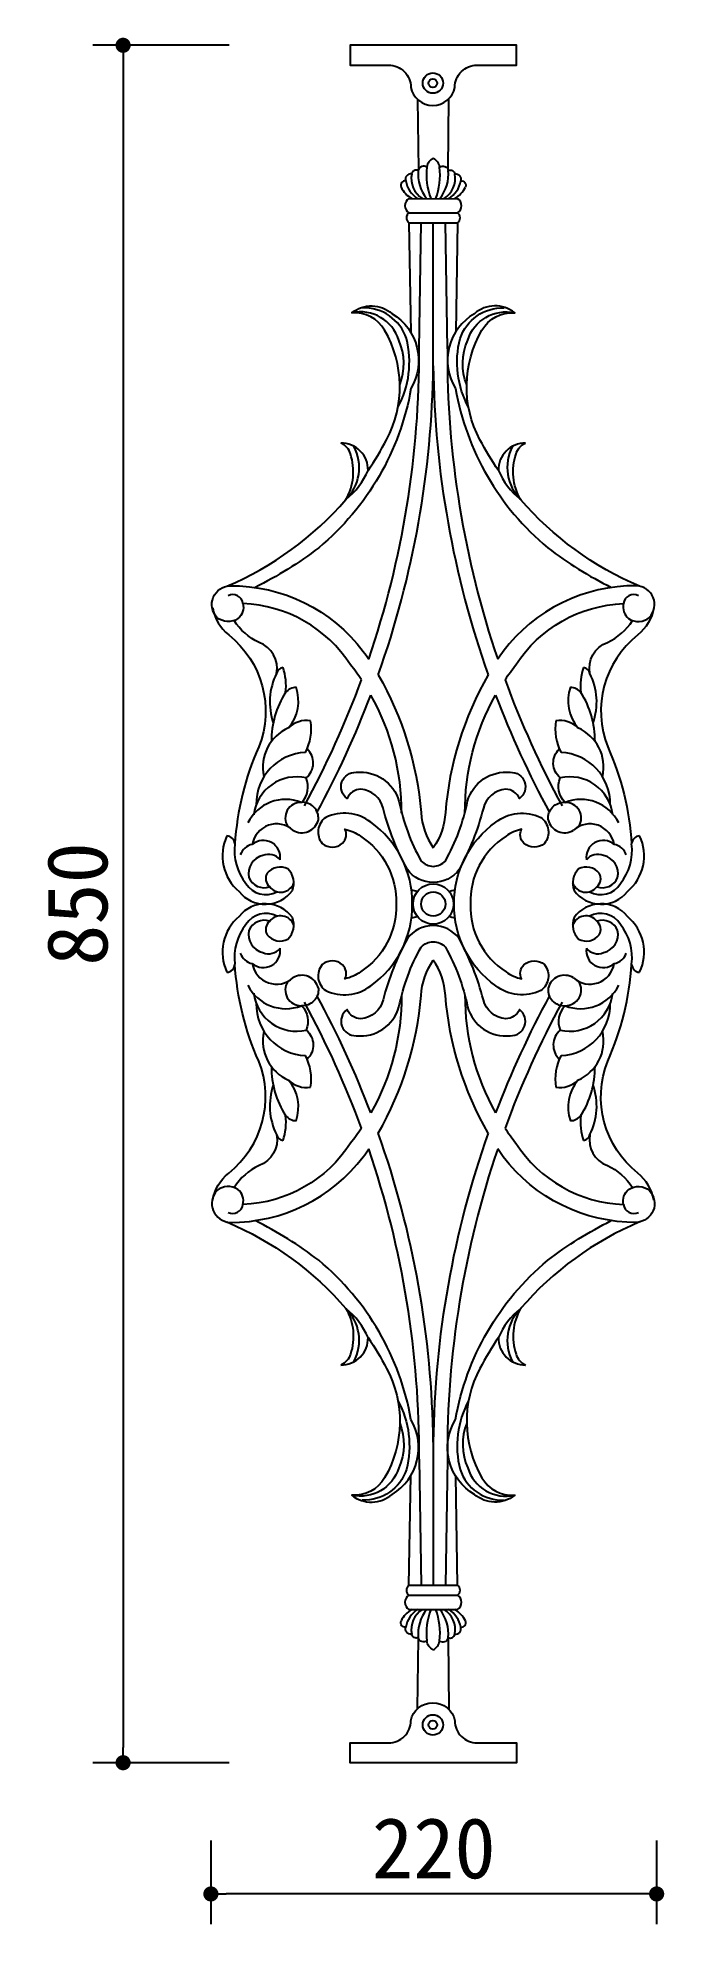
# Model space of a CAD drawing. Extents: x 2113 to 2423, y 109 to 1042.
import ezdxf

# ---------------------------------------------------------------- set-up
doc = ezdxf.new("R2010")
doc.units = 0
doc.header["$LTSCALE"] = 0.85
doc.header["$MEASUREMENT"] = 0
doc.header["$PDMODE"] = 3
doc.header["$PDSIZE"] = 15
doc.layers.get('0').update_dxf_attribs({"color": 3, "linetype": 'CONTINUOUS'})
doc.layers.get('DEFPOINTS').update_dxf_attribs({"linetype": 'CONTINUOUS'})
for name, color, linetype in [('3', 3, 'CONTINUOUS'), ('4', 4, 'CONTINUOUS'), ('7', 7, 'CONTINUOUS')]:
    doc.layers.add(name, color=color, linetype=linetype)
doc.styles.add('HZ', font='')
doc.styles.get("Standard").update_dxf_attribs({"font": 'ISOCP'})
doc.styles.get('HZ').set_extended_font_data('仿宋_GB2312')
doc.dimstyles.new('ISO-25_WS', dxfattribs={"dimscale": 10, "dimtxt": 2.5, "dimasz": 2.5, "dimexe": 1.25, "dimexo": 0.625, "dimtad": 1, "dimdec": 4, "dimtxsty": 'STANDARD', "dimcen": 2.5, "dimazin": 3, "dimtfac": 1, "dimtdec": 4, "dimtmove": 0, "dimatfit": 3, "dimtolj": 1, "dimtzin": 0})

# ---------------------------------------------------------------- blocks, each defined once
blk = doc.blocks.new('_DOT')
at = {"color": 0, "linetype": 'BYBLOCK'}
blk.add_line((-0.5, 0), (-1, 0), dxfattribs=at)
at = {"color": 0, "linetype": 'BYBLOCK', "const_width": 0.5}
blk.add_lwpolyline([(-0.25, 0, 1), (0.25, 0, 1)], format="xyb", close=True, dxfattribs=at)
blk = doc.blocks.new('*D3')
at = {"color": 0, "linetype": 'BYBLOCK'}
for p, q in [((40275.76, -37074.99), (40208.29, -37074.99)), ((40223.29, -37082.49), (40223.29, -37917.49)), ((40275.76, -37924.99), (40208.29, -37924.99))]:
    blk.add_line(p, q, dxfattribs=at)
at = {"layer": 'DEFPOINTS', "color": 0, "linetype": 'BYBLOCK'}
for p in [(40290.76, -37074.99), (40223.29, -37924.99), (40290.76, -37924.99)]:
    blk.add_point(p, dxfattribs=at)
at = {"color": 0, "linetype": 'BYBLOCK', "xscale": 7.5, "yscale": 7.5, "zscale": 7.5}
for p, rotation in [((40223.29, -37074.99), 90), ((40223.29, -37924.99), 270)]:
    blk.add_blockref('_DOT', p, dxfattribs=dict(at, rotation=rotation))
at = {"color": 0, "linetype": 'BYBLOCK', "insert": (40200.79, -37499.99), "char_height": 30, "attachment_point": 5, "rotation": 90, "style": 'HZ'}
blk.add_mtext('\\A1;850', dxfattribs=at)
blk = doc.blocks.new('DOT')
at = {"color": 0, "linetype": 'BYBLOCK'}
blk.add_line((-0.35, 0), (-1, 0), dxfattribs=at)
at = {"color": 0, "linetype": 'BYBLOCK', "const_width": 0.35}
blk.add_lwpolyline([(-0.175, 0, 1), (0.175, 0, 1)], format="xyb", close=True, dxfattribs=at)
blk = doc.blocks.new('*D2')
at = {"color": 0, "linetype": 'BYBLOCK'}
for p, q in [((40266.7, -37963.5), (40266.7, -38004.94)), ((40487.06, -37963.5), (40487.06, -38004.94)), ((40479.56, -37989.94), (40274.2, -37989.94))]:
    blk.add_line(p, q, dxfattribs=at)
at = {"layer": 'DEFPOINTS', "color": 0, "linetype": 'BYBLOCK'}
for p in [(40266.7, -37948.5), (40487.06, -37948.5), (40266.7, -37989.94)]:
    blk.add_point(p, dxfattribs=at)
at = {"color": 0, "linetype": 'BYBLOCK', "xscale": 7.5, "yscale": 7.5, "zscale": 7.5, "rotation": 180}
blk.add_blockref('_DOT', (40266.7, -37989.94), dxfattribs=at)
at = {"color": 0, "linetype": 'BYBLOCK', "xscale": 7.5, "yscale": 7.5, "zscale": 7.5}
blk.add_blockref('_DOT', (40487.06, -37989.94), dxfattribs=at)
at = {"color": 0, "linetype": 'BYBLOCK', "insert": (40376.88, -37967.44), "char_height": 30, "attachment_point": 5, "style": 'HZ'}
blk.add_mtext('\\A1;220', dxfattribs=at)

msp = doc.modelspace()

# ---------------------------------------------------------------- linework, layer by layer
at = {"layer": '3'}
for p, q in [((2301.48, 888.49), (2302.46, 950.8)), ((2308.46, 879.99), (2308.46, 950.8)), ((2315.43, 888.49), (2314.46, 950.8)), ((2308.46, 347.4), (2308.46, 276.59)), ((2301.48, 338.9), (2302.46, 276.58)), ((2315.43, 338.9), (2314.46, 276.59))]:
    msp.add_line(p, q, dxfattribs=at)
for points in [[(2291.93, 870.6, 0.199135), (2291.42, 892.69, 0.390504), (2268.13, 906.31)], [(2290.99, 859.49, 0.187369), (2295.22, 893.56, 0.33358), (2273.37, 908.71)], [(2325.93, 859.49, -0.187369), (2321.7, 893.56, -0.33358), (2343.54, 908.71)], [(2324.99, 870.6, -0.199135), (2325.49, 892.69, -0.390504), (2348.79, 906.31)], [(2290.99, 367.89, -0.187369), (2295.22, 333.82, -0.33358), (2273.37, 318.68)], [(2325.93, 367.89, 0.187369), (2321.7, 333.82, 0.33358), (2343.54, 318.68)], [(2291.93, 356.78, -0.199135), (2291.42, 334.7, -0.390504), (2268.13, 321.07)], [(2324.99, 356.78, 0.199135), (2325.49, 334.7, 0.390504), (2348.79, 321.07)]]:
    msp.add_lwpolyline(points, format="xyb", dxfattribs=at)
for centre, radius in [((2308.3, 1019.99), 2.13), ((2308.46, 613.69), 6), ((2308.3, 207.4), 2.13)]:
    msp.add_circle(centre, radius, dxfattribs=at)
for centre, radius, start, end in [((2307.34, 973.63), 12.61, 189.03992, 239.15352), ((2309.51, 972.85), 11.91, 169.60589, 237.52221), ((2320.46, 974.95), 19.51, 174.60452, 218.51952), ((2338.07, 974.45), 32.95, 173.03865, 200.70686), ((2278.85, 974.45), 32.95, 339.29314, 6.96135), ((2296.46, 974.95), 19.51, 321.48048, 5.39548), ((2307.41, 972.85), 11.91, 302.47779, 10.39411), ((2309.58, 973.63), 12.61, 300.84648, 350.96008), ((2249.91, 829.68), 21.96, 313.63496, 28.43468), ((2367, 829.68), 21.96, 151.56532, 226.36504), ((2243.96, 841.73), 34.96, 307.75822, 337.34355), ((2372.95, 841.73), 34.96, 202.65645, 232.24178), ((2209.39, 761.8), 5.05, 6.87956, 117.45298), ((2407.53, 761.8), 5.05, 62.54702, 173.12044), ((2259.22, 713.64), 31.57, 153.33631, 199.04581), ((2357.69, 713.64), 31.57, 340.95419, 26.66369), ((2273.36, 694.33), 44.9, 147.61758, 180.17827), ((2343.55, 694.33), 44.9, 359.82173, 32.38242), ((2245.39, 681.45), 21.18, 113.59906, 192.19588), ((2371.52, 681.45), 21.18, 347.80412, 66.40094), ((2246.39, 663.26), 25.45, 92.48464, 180.92834), ((2370.52, 663.26), 25.45, 359.07166, 87.51536), ((2240.88, 655.34), 21.3, 77.06214, 173.20043), ((2376.03, 655.34), 21.3, 6.79957, 102.93786), ((2235.55, 644.57), 20.93, 68.23734, 153.80015), ((2243.1, 656.23), 7.79, 88.44696, 212.61854), ((2381.37, 644.57), 20.93, 26.19985, 111.76266), ((2373.82, 656.23), 7.79, 327.38146, 91.55304), ((2236.44, 640.22), 26.26, 173.02714, 218.4273), ((2220.3, 635.68), 7.6, 99.73095, 162.58147), ((2396.62, 635.68), 7.6, 17.41853, 80.26905), ((2380.47, 640.22), 26.26, 321.5727, 6.97286), ((2225.69, 629.77), 11.44, 210.85865, 299.18278), ((2233.07, 626.43), 6.88, 217.44417, 340.36703), ((2383.85, 626.43), 6.88, 199.63297, 322.55583), ((2391.22, 629.77), 11.44, 240.81722, 329.14135), ((2225.69, 597.62), 11.44, 60.81722, 149.14135), ((2233.07, 600.96), 6.88, 19.63297, 142.55583), ((2383.85, 600.96), 6.88, 37.44417, 160.36703), ((2391.22, 597.62), 11.44, 30.85865, 119.18278), ((2236.44, 587.17), 26.26, 141.5727, 186.97286), ((2380.47, 587.17), 26.26, 353.02714, 38.4273), ((2220.3, 591.71), 7.6, 197.41853, 260.26905), ((2396.62, 591.71), 7.6, 279.73095, 342.58147), ((2235.55, 582.81), 20.93, 206.19985, 291.76266), ((2243.1, 571.16), 7.79, 147.38146, 271.55304), ((2373.82, 571.16), 7.79, 268.44696, 32.61854), ((2381.37, 582.81), 20.93, 248.23734, 333.80015), ((2240.88, 572.04), 21.3, 186.79957, 282.93786), ((2246.39, 564.12), 25.45, 179.07166, 267.51536), ((2376.03, 572.04), 21.3, 257.06214, 353.20043), ((2370.52, 564.12), 25.45, 272.48464, 0.92834), ((2245.39, 545.94), 21.18, 167.80412, 246.40094), ((2371.52, 545.94), 21.18, 293.59906, 12.19588), ((2273.36, 533.06), 44.9, 179.82173, 212.38242), ((2343.55, 533.06), 44.9, 327.61758, 0.17827), ((2259.22, 513.75), 31.57, 160.95419, 206.66369), ((2357.69, 513.75), 31.57, 333.33631, 19.04581), ((2209.39, 465.58), 5.05, 242.54702, 353.12044), ((2407.53, 465.58), 5.05, 186.87956, 297.45298), ((2249.91, 397.71), 21.96, 331.56532, 46.36504), ((2243.96, 385.66), 34.96, 22.65645, 52.24178), ((2372.95, 385.66), 34.96, 127.75822, 157.34355), ((2367, 397.71), 21.96, 133.63496, 208.43468), ((2307.34, 253.75), 12.61, 120.84648, 170.96008), ((2309.51, 254.53), 11.91, 122.47779, 190.39411), ((2320.46, 252.43), 19.51, 141.48048, 185.39548), ((2338.07, 252.93), 32.95, 159.29314, 186.96135), ((2278.85, 252.93), 32.95, 353.03865, 20.70686), ((2296.46, 252.43), 19.51, 354.60452, 38.51952), ((2307.41, 254.53), 11.91, 349.60589, 57.52221), ((2309.58, 253.75), 12.61, 9.03992, 59.15352)]:
    msp.add_arc(centre, radius, start, end, dxfattribs=at)
at = {"layer": '4'}
for p, q in [((2296.46, 962.81), (2320.46, 962.79)), ((2296.46, 950.81), (2320.46, 950.79)), ((2296.46, 950.81), (2297.37, 896.54)), ((2320.46, 950.81), (2319.55, 896.87)), ((2296.46, 276.58), (2297.37, 330.85)), ((2320.46, 276.58), (2319.55, 330.52)), ((2296.46, 276.58), (2320.46, 276.6)), ((2296.46, 264.58), (2320.46, 264.6))]:
    msp.add_line(p, q, dxfattribs=at)
for points in [[(2319.15, 1017.89, -0.414214), (2330.15, 1028.89), (2349.59, 1028.89), (2349.59, 1038.69), (2267.33, 1038.69), (2267.33, 1028.89), (2286.37, 1028.89, -0.414214), (2297.37, 1017.89, 0.818528)], [(2308.46, 624.4, -0.236757), (2295.67, 630.73, -0.062144), (2283.68, 661.06, 0.326321), (2272.63, 670.53, 0.293039), (2265.84, 665.96, -0.750534), (2270.41, 678.87, -0.364738), (2291.52, 664.59, 0.078798), (2302.47, 634.98, 0.185949), (2308.46, 632.33, 0.185949), (2314.44, 634.98, 0.078798), (2325.39, 664.59, -0.364738), (2346.51, 678.87, -0.750534), (2351.07, 665.96, 0.293039), (2344.28, 670.53, 0.326321), (2333.24, 661.06, -0.062144), (2321.25, 630.73, -0.236757)], [(2290.1, 613.69, -0.2628), (2272.48, 580.13, -0.105576), (2264.81, 576.68, 0.335265), (2263.65, 583.53, 0.381656), (2253.52, 583.7, 0.437951), (2255.31, 570.89, 0.286859), (2277.56, 573.19, 0.245296), (2298.1, 613.69, 0.245296), (2277.56, 654.19, 0.286859), (2255.31, 656.5, 0.437951), (2253.52, 643.68, 0.381656), (2263.65, 643.86, 0.335265), (2264.81, 650.71, -0.105576), (2272.48, 647.26, -0.2628)], [(2326.81, 613.69, 0.2628), (2344.43, 580.13, 0.105576), (2352.11, 576.68, -0.335265), (2353.27, 583.53, -0.381656), (2363.39, 583.7, -0.437951), (2361.6, 570.89, -0.286859), (2339.35, 573.19, -0.245296), (2318.81, 613.69, -0.245296), (2339.35, 654.19, -0.286859), (2361.6, 656.5, -0.437951), (2363.39, 643.68, -0.381656), (2353.27, 643.86, -0.335265), (2352.11, 650.71, 0.105576), (2344.43, 647.26, 0.2628)], [(2308.46, 602.99, 0.236757), (2295.67, 596.66, 0.062144), (2283.68, 566.33, -0.326321), (2272.63, 556.86, -0.293039), (2265.84, 561.42, 0.750534), (2270.41, 548.52, 0.364738), (2291.52, 562.79, -0.078798), (2302.47, 592.4, -0.185949), (2308.46, 595.06, -0.185949), (2314.44, 592.4, -0.078798), (2325.39, 562.79, 0.364738), (2346.51, 548.52, 0.750534), (2351.07, 561.42, -0.293039), (2344.28, 556.86, -0.326321), (2333.24, 566.33, 0.062144), (2321.25, 596.66, 0.236757)], [(2319.15, 209.49, 0.414214), (2330.15, 198.49), (2349.59, 198.49), (2349.59, 188.69), (2267.33, 188.69), (2267.33, 198.49), (2286.37, 198.49, 0.414214), (2297.37, 209.49, -0.818528)]]:
    msp.add_lwpolyline(points, format="xyb", close=True, dxfattribs=at)
for points in [[(2300.72, 1011.93), (2301.14, 977.15)], [(2315.77, 977.15), (2316.19, 1012.31)], [(2300.72, 215.46), (2301.14, 250.24)], [(2315.77, 250.24), (2316.19, 215.08)]]:
    msp.add_lwpolyline(points, dxfattribs=at)
for points in [[(2308.46, 982.8, 0.258256), (2305.36, 978.45, 0.533168), (2301.03, 976.79, 0.486464), (2297.79, 975, 0.583187), (2294.88, 971.65, 0.5617), (2292.54, 968.52)], [(2308.46, 982.8, -0.258256), (2311.56, 978.45, -0.533168), (2315.88, 976.79, -0.486464), (2319.12, 975, -0.583187), (2322.03, 971.65, -0.5617), (2324.38, 968.52)], [(2206.46, 771.05, 0.116261), (2265.3, 813.96, 0.116261)], [(2410.46, 771.05, -0.116261), (2351.61, 813.96, -0.116261)], [(2272.96, 724.67, 0.019554), (2267.56, 732.09, 0.244351), (2214.4, 762.41, -0.281072), (2211.9, 754.94, -0.334762), (2201.5, 755.55, -0.637456), (2207.92, 771.23, -0.236802), (2273.89, 738.74, -0.007292), (2276.54, 734.81)], [(2203.17, 769.71, 0.000247), (2203.32, 769.77, 0.000247)], [(2343.95, 724.67, -0.019554), (2349.35, 732.09, -0.244351), (2402.51, 762.41, 0.281072), (2405.01, 754.94, 0.334762), (2415.41, 755.55, 0.637456), (2408.99, 771.23, 0.236802), (2343.02, 738.74, 0.007292), (2340.37, 734.81)], [(2413.74, 769.71, -0.000247), (2413.6, 769.77, -0.000247)], [(2199.41, 760.27, 0.182908), (2207.32, 746.89, -0.330077), (2222.2, 691.45, 0.089567), (2210.38, 643.41)], [(2417.51, 760.27, -0.182908), (2409.6, 746.89, 0.330077), (2394.71, 691.45, -0.089567), (2406.53, 643.41)], [(2231.01, 727.81, 0.376449), (2222.32, 743.07, -0.136158), (2209.98, 753.98, -0.150245)], [(2385.91, 727.81, -0.376449), (2394.59, 743.07, 0.136158), (2406.93, 753.98, 0.150245)], [(2281.27, 727.09, -0.111118), (2302.44, 658.93, 0.136725), (2308.46, 641.49)], [(2335.64, 727.09, 0.111118), (2314.47, 658.93, -0.136725), (2308.46, 641.49)], [(2292.77, 658.69, 0.130719), (2277.61, 717.11, 0.130719)], [(2324.14, 658.69, -0.130719), (2339.3, 717.11, -0.130719)], [(2251.65, 655.42, 0.464729), (2243.31, 664.01, 0.308801), (2245.65, 676.11, 0.44703), (2246.13, 690.47)], [(2365.27, 655.42, -0.464729), (2373.61, 664.01, -0.308801), (2371.27, 676.11, -0.44703), (2370.79, 690.47)], [(2199.41, 467.12, -0.182908), (2207.32, 480.5, 0.330077), (2222.2, 535.94, -0.089567), (2210.38, 583.98)], [(2281.27, 500.29, 0.111118), (2302.44, 568.46, -0.136725), (2308.46, 585.9)], [(2335.64, 500.29, -0.111118), (2314.47, 568.46, 0.136725), (2308.46, 585.9)], [(2417.51, 467.12, 0.182908), (2409.6, 480.5, -0.330077), (2394.71, 535.94, 0.089567), (2406.53, 583.98)], [(2251.65, 571.97, -0.464729), (2243.31, 563.37, -0.308801), (2245.65, 551.28, -0.44703), (2246.13, 536.92)], [(2365.27, 571.97, 0.464729), (2373.61, 563.37, 0.308801), (2371.27, 551.28, 0.44703), (2370.79, 536.92)], [(2292.77, 568.69, -0.130719), (2277.61, 510.28, -0.130719)], [(2324.14, 568.69, 0.130719), (2339.3, 510.28, 0.130719)], [(2272.96, 502.72, -0.019554), (2267.56, 495.3, -0.244351), (2214.4, 464.98, 0.281072), (2211.9, 472.45, 0.334762), (2201.5, 471.84, 0.637456), (2207.92, 456.15, 0.236802), (2273.89, 488.64, 0.007292), (2276.54, 492.58)], [(2231.01, 499.58, -0.376449), (2222.32, 484.31, 0.136158), (2209.98, 473.41, 0.150245)], [(2343.95, 502.72, 0.019554), (2349.35, 495.3, 0.244351), (2402.51, 464.98, -0.281072), (2405.01, 472.45, -0.334762), (2415.41, 471.84, -0.637456), (2408.99, 456.15, -0.236802), (2343.02, 488.64, -0.007292), (2340.37, 492.58)], [(2385.91, 499.58, 0.376449), (2394.59, 484.31, -0.136158), (2406.93, 473.41, -0.150245)], [(2203.17, 457.68, -0.000247), (2203.32, 457.62, -0.000247)], [(2413.74, 457.68, 0.000247), (2413.6, 457.62, 0.000247)], [(2206.46, 456.34, -0.116261), (2265.3, 413.43, -0.116261)], [(2410.46, 456.34, 0.116261), (2351.61, 413.43, 0.116261)], [(2308.46, 244.59, -0.258256), (2305.36, 248.94, -0.533168), (2301.03, 250.6, -0.486464), (2297.79, 252.39, -0.583187), (2294.88, 255.74, -0.5617), (2292.54, 258.86)], [(2308.46, 244.59, 0.258256), (2311.56, 248.94, 0.533168), (2315.88, 250.6, 0.486464), (2319.12, 252.39, 0.583187), (2322.03, 255.74, 0.5617), (2324.38, 258.86)]]:
    msp.add_lwpolyline(points, format="xyb", dxfattribs=at)
msp.add_circle((2308.46, 613.69), 10, dxfattribs=at)
for centre, radius, start, end in [((2305.1, 974.81), 14.05, 206.57044, 238.67489), ((2298.54, 959.31), 4.07, 120.71546, 239.28454), ((2311.81, 974.81), 14.05, 301.32511, 333.42956), ((2318.39, 959.3), 4.05, 300.58798, 59.41224), ((2298.28, 953.31), 3.09, 126.08808, 233.91192), ((2318.63, 953.31), 3.09, 306.08808, 53.91192), ((1833.41, 885.58), 468.08, 341.20902, 0.35576), ((2783.5, 885.58), 468.08, 179.64424, 198.79098), ((1833.44, 885.58), 475.05, 340.51209, 359.32644), ((2783.48, 885.58), 475.05, 180.67356, 199.48791), ((2234.86, 726.88), 3.96, 99.82791, 166.43343), ((2208.27, 721.87), 27.4, 352.66455, 18.97566), ((2408.64, 721.87), 27.4, 161.02434, 187.33545), ((2382.05, 726.88), 3.96, 13.56657, 80.17209), ((2241.08, 713.68), 7.33, 93.16833, 140.16816), ((2221.11, 714.23), 20.7, 319.76759, 19.07214), ((1833.41, 885.58), 468.08, 331.50746, 339.89217), ((2783.5, 885.58), 468.08, 200.10783, 208.49254), ((2395.81, 714.23), 20.7, 160.92786, 220.23241), ((2375.84, 713.68), 7.33, 39.83184, 86.83167), ((1833.44, 885.58), 475.05, 331.51342, 339.22889), ((2783.48, 885.58), 475.05, 200.77111, 208.48658), ((2245.85, 691.79), 12.73, 81.04087, 134.55765), ((2222.88, 700.37), 25.27, 332.47924, 9.10462), ((2394.03, 700.37), 25.27, 170.89538, 207.52076), ((2371.07, 691.79), 12.73, 45.44235, 98.95913), ((2243.59, 657.22), 8.26, 237.18063, 347.37826), ((2373.32, 657.22), 8.26, 192.62174, 302.81937), ((2227.36, 637.55), 23.14, 154.57204, 229.98853), ((2206.08, 643.2), 4.3, 2.70973, 85.00609), ((2231.04, 641.14), 12.2, 48.53385, 170.45888), ((2224.45, 636.83), 8.35, 351.42095, 130.64413), ((2385.88, 641.14), 12.2, 9.54112, 131.46615), ((2392.46, 636.83), 8.35, 49.35587, 188.57905), ((2389.56, 637.55), 23.14, 310.01147, 25.42796), ((2410.83, 643.2), 4.3, 94.99391, 177.29027), ((2226.32, 628.74), 9.21, 102.72373, 192.44137), ((2227.08, 631.11), 7.19, 38.55468, 112.87681), ((2389.83, 631.11), 7.19, 67.12319, 141.44532), ((2390.59, 628.74), 9.21, 347.55863, 77.27627), ((2224.82, 629.87), 8.12, 202.55732, 290.04365), ((2230.73, 626.28), 5.1, 149.24312, 232.20766), ((2232.74, 623.9), 8.11, 61.6592, 142.09082), ((2229.62, 624.02), 9.89, 338.68928, 45.23972), ((2387.29, 624.02), 9.89, 134.76028, 201.31072), ((2384.17, 623.9), 8.11, 37.90918, 118.3408), ((2386.18, 626.28), 5.1, 307.79234, 30.75688), ((2392.09, 629.87), 8.12, 249.95635, 337.44268), ((2225.43, 630.18), 16.58, 218.62419, 323.94597), ((2297.73, 615.66), 4.85, 55.94605, 89.0167), ((2319.19, 615.66), 4.85, 90.9833, 124.05395), ((2391.48, 630.18), 16.58, 216.05403, 321.37581), ((2227.36, 589.83), 23.14, 130.01147, 205.42796), ((2225.43, 597.2), 16.58, 36.05403, 141.37581), ((2229.62, 603.37), 9.89, 314.76028, 21.31072), ((2297.73, 611.73), 4.85, 270.9833, 304.05395), ((2297.73, 611.73), 4.85, 270.9833, 304.05395), ((2319.19, 611.73), 4.85, 235.94605, 269.0167), ((2319.19, 611.73), 4.85, 235.94605, 269.0167), ((2387.29, 603.37), 9.89, 158.68928, 225.23972), ((2391.48, 597.2), 16.58, 38.62419, 143.94597), ((2389.56, 589.83), 23.14, 334.57204, 49.98853), ((2226.32, 598.65), 9.21, 167.55863, 257.27627), ((2224.82, 597.52), 8.12, 69.95635, 157.44268), ((2230.73, 601.11), 5.1, 127.79234, 210.75688), ((2232.74, 603.48), 8.11, 217.90918, 298.3408), ((2384.17, 603.48), 8.11, 241.6592, 322.09082), ((2392.09, 597.52), 8.12, 22.55732, 110.04365), ((2386.18, 601.11), 5.1, 329.24312, 52.20766), ((2390.59, 598.65), 9.21, 282.72373, 12.44137), ((2224.45, 590.55), 8.35, 229.35587, 8.57905), ((2227.08, 596.28), 7.19, 247.12319, 321.44532), ((2392.46, 590.55), 8.35, 171.42095, 310.64413), ((2389.83, 596.28), 7.19, 218.55468, 292.87681), ((2206.08, 584.18), 4.3, 274.99391, 357.29027), ((2231.04, 586.24), 12.2, 189.54112, 311.46615), ((2385.88, 586.24), 12.2, 228.53385, 350.45888), ((2410.83, 584.18), 4.3, 182.70973, 265.00609), ((2243.59, 570.16), 8.26, 12.62174, 122.81937), ((2373.32, 570.16), 8.26, 57.18063, 167.37826), ((1833.41, 341.8), 468.08, 20.10783, 28.49254), ((1833.44, 341.81), 475.05, 20.77111, 28.48658), ((2783.48, 341.81), 475.05, 151.51342, 159.22889), ((2783.5, 341.8), 468.08, 151.50746, 159.89217), ((2222.88, 527.02), 25.27, 350.89538, 27.52076), ((2394.03, 527.02), 25.27, 152.47924, 189.10462), ((2221.11, 513.15), 20.7, 340.92786, 40.23241), ((2245.85, 535.6), 12.73, 225.44235, 278.95913), ((2371.07, 535.6), 12.73, 261.04087, 314.55765), ((2395.81, 513.15), 20.7, 139.76759, 199.07214), ((2208.27, 505.51), 27.4, 341.02434, 7.33545), ((2241.08, 513.71), 7.33, 219.83184, 266.83167), ((2375.84, 513.71), 7.33, 273.16833, 320.16816), ((2408.64, 505.51), 27.4, 172.66455, 198.97566), ((2234.86, 500.51), 3.96, 193.56657, 260.17209), ((1833.44, 341.81), 475.05, 0.67356, 19.48791), ((2783.48, 341.81), 475.05, 160.51209, 179.32644), ((2382.05, 500.51), 3.96, 279.82791, 346.43343), ((1833.41, 341.8), 468.08, 359.64424, 18.79098), ((2783.5, 341.8), 468.08, 161.20902, 180.35576), ((2298.54, 268.08), 4.07, 120.71546, 239.28454), ((2298.28, 274.08), 3.09, 126.08808, 233.91192), ((2318.63, 274.08), 3.09, 306.08808, 53.91192), ((2318.39, 268.09), 4.05, 300.58776, 59.41202), ((2305.1, 252.58), 14.05, 121.32511, 153.42956), ((2311.81, 252.58), 14.05, 26.57044, 58.67489)]:
    msp.add_arc(centre, radius, start, end, dxfattribs=at)
at = {"layer": '7'}
for p, q in [((2296.46, 955.81), (2320.46, 955.79)), ((2296.46, 271.58), (2320.46, 271.6))]:
    msp.add_line(p, q, dxfattribs=at)
for points in [[(2276.23, 828.26, 0.028031), (2285.37, 843.51, 0.26021), (2284.39, 897.67, 0.291852), (2268.13, 906.31, -0.363443), (2288.1, 905.86, -0.410978), (2297.45, 868.88, -0.17774), (2251.85, 790.02, -0.047296), (2220.43, 770.37)], [(2340.68, 828.26, -0.028031), (2331.55, 843.51, -0.26021), (2332.52, 897.67, -0.291852), (2348.79, 906.31, 0.363443), (2328.81, 905.86, 0.421333), (2319.47, 868.88, 0.17774), (2365.06, 790.02, 0.047296), (2396.48, 770.37)], [(2265.3, 813.96, 0.213294), (2267.53, 836.44, 0.229636), (2262.83, 841.84)], [(2351.61, 813.96, -0.213294), (2349.39, 836.44, -0.229636), (2354.08, 841.84)], [(2276.23, 399.13, -0.028031), (2285.37, 383.87, -0.26021), (2284.39, 329.72, -0.291852), (2268.13, 321.07, 0.363443), (2288.1, 321.53, 0.410978), (2297.45, 358.5, 0.17774), (2251.85, 437.37, 0.047296), (2220.43, 457.02)], [(2340.68, 399.13, 0.028031), (2331.55, 383.87, 0.26021), (2332.52, 329.72, 0.291852), (2348.79, 321.07, -0.363443), (2328.81, 321.53, -0.421333), (2319.47, 358.5, -0.17774), (2365.06, 437.37, -0.047296), (2396.48, 457.02)], [(2265.3, 413.43, -0.213294), (2267.53, 390.94, -0.229636), (2262.83, 385.54)], [(2351.61, 413.43, 0.213294), (2349.39, 390.94, 0.229636), (2354.08, 385.54)]]:
    msp.add_lwpolyline(points, format="xyb", dxfattribs=at)
for centre in [(2308.3, 1019.99), (2308.3, 207.4)]:
    msp.add_circle(centre, 5.04, dxfattribs=at)
for centre, start, end in [((2262.94, 828.55), 358.72935, 90.4662), ((2353.97, 828.55), 89.5338, 181.27065), ((2262.94, 398.83), 269.5338, 1.27065), ((2353.97, 398.83), 178.72935, 270.4662)]:
    msp.add_arc(centre, 13.29, start, end, dxfattribs=at)

# ---------------------------------------------------------------- dimensions: what is measured, and where the dimension line sits
at = {"layer": '3'}
dim = msp.add_linear_dim(base=(2155.13, 188.69), p1=(2222.61, 1038.69), p2=(2222.61, 188.69), angle=90, dimstyle='ISO-25_WS', override={"dimscale": 15, "dimtxt": 2, "dimasz": 0.5, "dimexe": 1, "dimexo": 1, "dimgap": 0.5, "dimdec": 0, "dimzin": 0, "dimtxsty": 'HZ', "dimblk": 'DOT', "dimblk1": 'DOT', "dimblk2": 'DOT', "dimsah": 1, "dimcen": 0, "dimtfac": 0.5, "dimtdec": 0, "dimtix": 1, "dimtofl": 0}, dxfattribs=at)
dim.commit()
dim.dimension.update_dxf_attribs({"geometry": '*D3', "text_midpoint": (2132.63, 613.69), "insert": (-38068.16, 38113.69)})
dim = msp.add_linear_dim(base=(2198.54, 123.74), p1=(2418.9, 165.19), p2=(2198.54, 165.19), dimstyle='ISO-25_WS', override={"dimscale": 15, "dimtxt": 2, "dimasz": 0.5, "dimexe": 1, "dimexo": 1, "dimgap": 0.5, "dimdec": 0, "dimzin": 0, "dimtxsty": 'HZ', "dimblk": 'DOT', "dimblk1": 'DOT', "dimblk2": 'DOT', "dimsah": 1, "dimcen": 0, "dimtfac": 0.5, "dimtdec": 0, "dimtix": 1, "dimtofl": 0}, dxfattribs=at)
dim.commit()
dim.dimension.update_dxf_attribs({"geometry": '*D2', "text_midpoint": (2308.72, 146.24), "insert": (-38068.16, 38113.69)})

doc.saveas('drawing.dxf')
